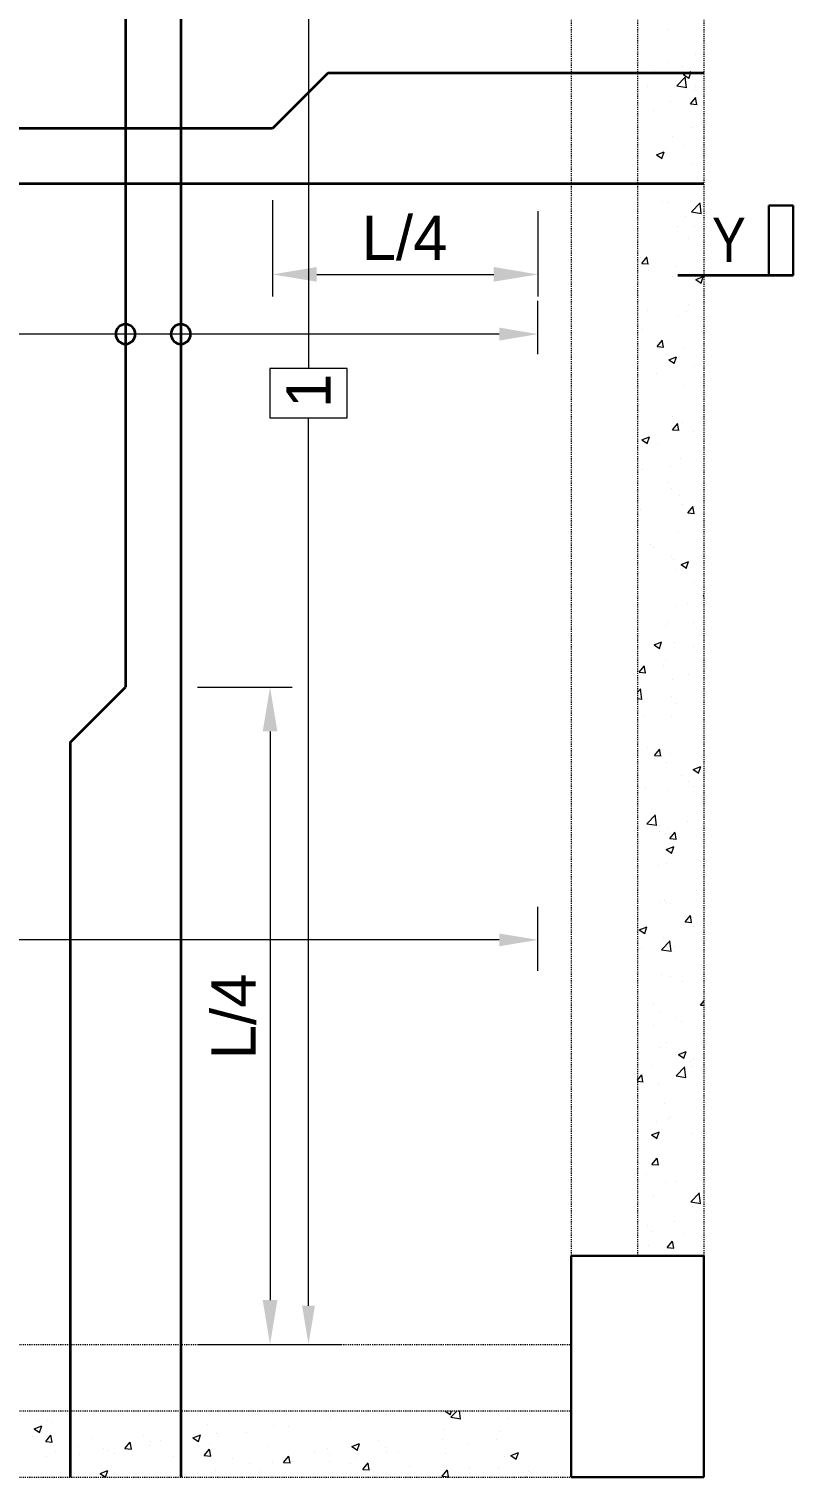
# Model space of a CAD drawing. Extents: x 52891 to 66536, y -48165 to -44533.
# Drawn here: x 65396.3 to 65465.4, y -45018.4 to -44887.4 of the extents above; entities that cross this region are included whole.
import ezdxf

# ---------------------------------------------------------------- set-up
doc = ezdxf.new("R2010")
doc.units = 0
doc.header["$MEASUREMENT"] = 0
doc.linetypes.add('DASHED2', pattern=[9.525, 6.35, -3.175])
doc.linetypes.add('HDR', pattern=[0.36, 0.1, -0.075, 0.11, -0.075])
for name, color, linetype, lineweight in [('beam', 20, 'DASHED2', 13), ('COLUMN', 1, 'Continuous', 40), ('DIM', 8, 'Continuous', 13), ('HA', 250, 'Continuous', 15), ('ROD', 1, 'Continuous', 35), ('WIN', 4, 'Continuous', 13)]:
    doc.layers.add(name, color=color, linetype=linetype, lineweight=lineweight)
doc.layers.add('PEN2', color=1, linetype='Continuous')
doc.styles.add('Arial', font='arial.ttf')
doc.styles.add('Ashraf', font='ARIALN.TTF')
doc.styles.add('DEA', font='arial.ttf')

# ---------------------------------------------------------------- blocks, each defined once
blk = doc.blocks.new('fgfg')
at = {"layer": 'COLUMN', "lineweight": 30}
for p, q in [((506108.63, -55076.11), (506088.63, -55076.11)), ((506088.63, -55076.11), (506088.63, -55088.11)), ((506108.63, -55088.11), (506108.63, -55076.11)), ((506088.63, -55088.11), (506108.63, -55088.11))]:
    blk.add_line(p, q, dxfattribs=at)

msp = doc.modelspace()

# ---------------------------------------------------------------- linework, layer by layer
at = {"layer": 'beam', "linetype": 'HDR', "lineweight": 20, "ltscale": 0.1}
for p, q in [((65445.37, -44776.67, -0.49), (65445.37, -44999.4, -0.49)), ((65457.37, -44776.67, -0.49), (65457.37, -45003.4, -0.49)), ((65343.37, -45006.4, -0.49), (65445.37, -45006.4, -0.49)), ((65343.37, -45018.4, -0.49), (65445.37, -45018.4, -0.49))]:
    msp.add_line(p, q, dxfattribs=at)
at = {"layer": 'DIM', "color": 253, "linetype": 'Continuous', "lineweight": 9}
for p, q in [((65421.62, -44772.17, -2.44), (65421.62, -44918.14, -2.44)), ((65442.37, -44916.86, -2.44), (65442.37, -44912.04, -2.44)), ((65438.87, -44915.04, -2.44), (65392.13, -44915.04, -2.44)), ((65425.13, -44918.14, -2.44), (65418.11, -44918.14, -2.44)), ((65418.11, -44918.14, -2.44), (65418.11, -44922.61, -2.44)), ((65425.13, -44922.61, -2.44), (65425.13, -44918.14, -2.44)), ((65418.11, -44922.61, -2.44), (65425.13, -44922.61, -2.44)), ((65421.62, -45002.9, -2.44), (65421.62, -44922.61, -2.44)), ((65442.37, -44972.62, -2.44), (65442.37, -44966.82, -2.44)), ((65438.87, -44969.82, -2.44), (65372.26, -44969.82, -2.44)), ((65419.09, -45006.4, -2.44), (65424.62, -45006.4, -2.44))]:
    msp.add_line(p, q, dxfattribs=at)
at = {"layer": 'DIM', "color": 252, "lineweight": 9}
for p, q in [((65418.37, -44902.94, -2.44), (65418.37, -44911.64, -2.44)), ((65442.37, -44903.93, -2.44), (65442.37, -44911.64, -2.44)), ((65422.37, -44909.64, -2.44), (65438.37, -44909.64, -2.44)), ((65411.57, -44946.97, -2.44), (65420.14, -44946.97, -2.44)), ((65418.14, -44950.97, -2.44), (65418.14, -45002.4, -2.44)), ((65411.57, -45006.4, -2.44), (65420.14, -45006.4, -2.44))]:
    msp.add_line(p, q, dxfattribs=at)
at = {"layer": 'DIM', "color": 252}
for points in [[(65422.37, -44908.97, -2.44), (65422.37, -44910.3, -2.44), (65418.37, -44909.64, -2.44)], [(65438.37, -44908.97, -2.44), (65438.37, -44910.3, -2.44), (65442.37, -44909.64, -2.44)], [(65417.48, -44950.97, -2.44), (65418.81, -44950.97, -2.44), (65418.14, -44946.97, -2.44)], [(65417.48, -45002.4, -2.44), (65418.81, -45002.4, -2.44), (65418.14, -45006.4, -2.44)]]:
    msp.add_solid(points, dxfattribs=at)
at = {"layer": 'DIM', "color": 253, "linetype": 'Continuous'}
for points in [[(65438.87, -44914.45, -2.44), (65438.87, -44915.62, -2.44), (65442.37, -44915.04, -2.44)], [(65438.87, -44969.24, -2.44), (65438.87, -44970.4, -2.44), (65442.37, -44969.82, -2.44)], [(65421.04, -45002.9, -2.44), (65422.2, -45002.9, -2.44), (65421.62, -45006.4, -2.44)]]:
    msp.add_solid(points, dxfattribs=at)
at = {"layer": 'HA', "ltscale": 0.1}
for p, q in [((65454.19, -44887.53, -0.49), (65454.19, -44887.53, -0.49)), ((65451.44, -44890.46, -0.49), (65451.44, -44890.46, -0.49)), ((65454.19, -44890.47, -0.49), (65454.19, -44890.47, -0.49)), ((65456.63, -44889.71, -0.49), (65456.63, -44889.71, -0.49)), ((65452.91, -44891.18, -0.49), (65452.91, -44891.18, -0.49)), ((65454.94, -44892.6, -0.49), (65455.72, -44891.78, -0.49)), ((65455.41, -44890.85, -0.49), (65455.41, -44890.85, -0.49)), ((65455.54, -44891.56, -0.49), (65456.24, -44891.3, -0.49)), ((65455.54, -44891.56, -0.49), (65456.03, -44891.9, -0.49)), ((65455.81, -44892.74, -0.49), (65455.7, -44891.79, -0.49)), ((65456.02, -44891.91, -0.49), (65456.22, -44891.3, -0.49)), ((65452.24, -44892.64, -0.49), (65452.24, -44892.64, -0.49)), ((65454.94, -44892.6, -0.49), (65455.83, -44892.73, -0.49)), ((65456.51, -44893.04, -0.49), (65456.51, -44893.04, -0.49)), ((65456.58, -44892.66, -0.49), (65456.58, -44892.66, -0.49)), ((65454.35, -44893.98, -0.49), (65454.35, -44893.98, -0.49)), ((65456.16, -44894.22, -0.49), (65456.64, -44893.64, -0.49)), ((65456.16, -44894.22, -0.49), (65456.76, -44894.27, -0.49)), ((65456.57, -44894.3, -0.49), (65456.57, -44894.3, -0.49)), ((65456.74, -44894.28, -0.49), (65456.63, -44893.65, -0.49)), ((65452.78, -44894.8, -0.49), (65452.78, -44894.8, -0.49)), ((65454.57, -44897.16, -0.49), (65454.57, -44897.16, -0.49)), ((65456.39, -44896.37, -0.49), (65456.39, -44896.37, -0.49)), ((65453.1, -44898.82, -0.49), (65453.8, -44898.55, -0.49)), ((65453.59, -44899.16, -0.49), (65453.79, -44898.56, -0.49)), ((65453.94, -44898.24, -0.49), (65453.94, -44898.24, -0.49)), ((65455.59, -44897.95, -0.49), (65455.59, -44897.95, -0.49)), ((65453.1, -44898.82, -0.49), (65453.6, -44899.15, -0.49)), ((65456.27, -44899.69, -0.49), (65456.27, -44899.69, -0.49)), ((65453.65, -44903.06, -0.49), (65453.65, -44903.06, -0.49)), ((65454.16, -44903.13, -0.49), (65454.16, -44903.13, -0.49)), ((65456.15, -44903.02, -0.49), (65456.15, -44903.02, -0.49)), ((65456.26, -44903.99, -0.49), (65457.04, -44903.18, -0.49)), ((65457.14, -44904.14, -0.49), (65457.03, -44903.19, -0.49)), ((65455.75, -44904.4, -0.49), (65455.75, -44904.4, -0.49)), ((65456.26, -44903.99, -0.49), (65457.15, -44904.13, -0.49)), ((65454.99, -44905.3, -0.49), (65454.99, -44905.3, -0.49)), ((65456.02, -44906.35, -0.49), (65456.02, -44906.35, -0.49)), ((65456.55, -44905.33, -0.49), (65456.55, -44905.33, -0.49)), ((65451.66, -44908.14, -0.49), (65451.66, -44908.14, -0.49)), ((65451.76, -44908.64, -0.49), (65452.24, -44908.06, -0.49)), ((65451.76, -44908.64, -0.49), (65452.36, -44908.69, -0.49)), ((65452.34, -44908.7, -0.49), (65452.23, -44908.07, -0.49)), ((65454.87, -44908.92, -0.49), (65454.87, -44908.92, -0.49)), ((65456.99, -44908.36, -0.49), (65456.99, -44908.36, -0.49)), ((65452.36, -44909.25, -0.49), (65452.36, -44909.25, -0.49)), ((65454.54, -44909.83, -0.49), (65454.54, -44909.83, -0.49)), ((65455.9, -44909.68, -0.49), (65455.9, -44909.68, -0.49)), ((65456.64, -44910.09, -0.49), (65457.34, -44909.82, -0.49)), ((65456.64, -44910.09, -0.49), (65457.14, -44910.43, -0.49)), ((65457.12, -44910.44, -0.49), (65457.32, -44909.83, -0.49)), ((65452.24, -44912.86, -0.49), (65452.24, -44912.86, -0.49)), ((65455.78, -44913.01, -0.49), (65455.78, -44913.01, -0.49)), ((65456.02, -44912.36, -0.49), (65456.02, -44912.36, -0.49)), ((65455.05, -44913.47, -0.49), (65455.05, -44913.47, -0.49)), ((65451.82, -44914.59, -0.49), (65451.82, -44914.59, -0.49)), ((65453.15, -44916.16, -0.49), (65453.63, -44915.58, -0.49)), ((65453.73, -44916.22, -0.49), (65453.62, -44915.59, -0.49)), ((65457.16, -44914.82, -0.49), (65457.16, -44914.82, -0.49)), ((65453.15, -44916.16, -0.49), (65453.75, -44916.21, -0.49)), ((65453.39, -44916.31, -0.49), (65453.39, -44916.31, -0.49)), ((65454.13, -44915.79, -0.49), (65454.13, -44915.79, -0.49)), ((65455.66, -44916.34, -0.49), (65455.66, -44916.34, -0.49)), ((65454.21, -44917.35, -0.49), (65454.91, -44917.08, -0.49)), ((65454.21, -44917.35, -0.49), (65454.7, -44917.68, -0.49)), ((65454.69, -44917.69, -0.49), (65454.89, -44917.09, -0.49)), ((65456.52, -44917.99, -0.49), (65456.52, -44917.99, -0.49)), ((65453.06, -44918.56, -0.49), (65453.06, -44918.56, -0.49)), ((65457.08, -44919.42, -0.49), (65457.08, -44919.42, -0.49)), ((65455.54, -44919.67, -0.49), (65455.54, -44919.67, -0.49)), ((65454.45, -44923.36, -0.49), (65454.45, -44923.36, -0.49)), ((65454.51, -44922.49, -0.49), (65454.51, -44922.49, -0.49)), ((65454.54, -44923.68, -0.49), (65455.02, -44923.11, -0.49)), ((65455.12, -44923.74, -0.49), (65455, -44923.11, -0.49)), ((65455.42, -44923, -0.49), (65455.42, -44923, -0.49)), ((65456.95, -44923.03, -0.49), (65456.95, -44923.03, -0.49)), ((65451.77, -44924.6, -0.49), (65452.47, -44924.33, -0.49)), ((65451.77, -44924.6, -0.49), (65452.27, -44924.93, -0.49)), ((65452.26, -44924.94, -0.49), (65452.46, -44924.34, -0.49)), ((65454.54, -44923.68, -0.49), (65455.13, -44923.73, -0.49)), ((65456.45, -44923.89, -0.49), (65456.45, -44923.89, -0.49)), ((65453.22, -44925.01, -0.49), (65453.22, -44925.01, -0.49)), ((65451.82, -44927.31, -0.49), (65451.82, -44927.31, -0.49)), ((65454.32, -44926.98, -0.49), (65454.32, -44926.98, -0.49)), ((65455.29, -44926.33, -0.49), (65455.29, -44926.33, -0.49)), ((65454.1, -44928.46, -0.49), (65454.1, -44928.46, -0.49)), ((65454.46, -44928.98, -0.49), (65454.46, -44928.98, -0.49)), ((65455.17, -44929.65, -0.49), (65455.17, -44929.65, -0.49)), ((65451.69, -44930.92, -0.49), (65451.69, -44930.92, -0.49)), ((65455.48, -44930.42, -0.49), (65455.48, -44930.42, -0.49)), ((65455.92, -44931.2, -0.49), (65456.41, -44930.63, -0.49)), ((65455.92, -44931.2, -0.49), (65456.52, -44931.25, -0.49)), ((65456.51, -44931.26, -0.49), (65456.39, -44930.64, -0.49)), ((65456.5, -44930.65, -0.49), (65456.5, -44930.65, -0.49)), ((65455.05, -44932.98, -0.49), (65455.05, -44932.98, -0.49)), ((65452.51, -44934.09, -0.49), (65452.51, -44934.09, -0.49)), ((65452.85, -44934.37, -0.49), (65452.85, -44934.37, -0.49)), ((65454.48, -44935.15, -0.49), (65454.48, -44935.15, -0.49)), ((65454.62, -44935.43, -0.49), (65454.62, -44935.43, -0.49)), ((65454.93, -44936.31, -0.49), (65454.93, -44936.31, -0.49)), ((65455.31, -44935.87, -0.49), (65456.01, -44935.61, -0.49)), ((65455.31, -44935.87, -0.49), (65455.81, -44936.21, -0.49)), ((65455.79, -44936.22, -0.49), (65455.99, -44935.61, -0.49)), ((65456.53, -44937.48, -0.49), (65456.53, -44937.48, -0.49)), ((65457.31, -44938.72, -0.49), (65457.37, -44938.65, -0.49)), ((65457.31, -44938.72, -0.49), (65457.37, -44938.73, -0.49)), ((65454.81, -44939.64, -0.49), (65454.81, -44939.64, -0.49)), ((65455.86, -44939.39, -0.49), (65455.86, -44939.39, -0.49)), ((65453.9, -44941.42, -0.49), (65453.9, -44941.42, -0.49)), ((65454.07, -44941.12, -0.49), (65454.07, -44941.12, -0.49)), ((65456.4, -44941.09, -0.49), (65456.4, -44941.09, -0.49)), ((65452.88, -44943.13, -0.49), (65453.58, -44942.86, -0.49)), ((65452.88, -44943.13, -0.49), (65453.37, -44943.46, -0.49)), ((65453.36, -44943.47, -0.49), (65453.56, -44942.87, -0.49)), ((65454.69, -44942.97, -0.49), (65454.69, -44942.97, -0.49)), ((65456.47, -44943.32, -0.49), (65456.47, -44943.32, -0.49)), ((65451.53, -44945.62, -0.49), (65452.01, -44945.04, -0.49)), ((65451.53, -44945.62, -0.49), (65452.12, -44945.67, -0.49)), ((65452.11, -44945.68, -0.49), (65451.99, -44945.05, -0.49)), ((65453.77, -44945.04, -0.49), (65453.77, -44945.04, -0.49)), ((65453.91, -44944.5, -0.49), (65453.91, -44944.5, -0.49)), ((65454.56, -44946.3, -0.49), (65454.56, -44946.3, -0.49)), ((65456.02, -44945.85, -0.49), (65456.02, -44945.85, -0.49)), ((65451.37, -44947.42, -0.49), (65451.67, -44947.11, -0.49)), ((65451.37, -44948, -0.49), (65451.78, -44948.06, -0.49)), ((65451.77, -44948.07, -0.49), (65451.66, -44947.12, -0.49)), ((65454.45, -44947.82, -0.49), (65454.45, -44947.82, -0.49)), ((65451.92, -44949.59, -0.49), (65451.92, -44949.59, -0.49)), ((65454.44, -44949.63, -0.49), (65454.44, -44949.63, -0.49)), ((65454.93, -44948.48, -0.49), (65454.93, -44948.48, -0.49)), ((65457.26, -44949.81, -0.49), (65457.26, -44949.81, -0.49)), ((65452.3, -44952.43, -0.49), (65452.3, -44952.43, -0.49)), ((65452.91, -44953.14, -0.49), (65453.4, -44952.57, -0.49)), ((65452.91, -44953.14, -0.49), (65453.51, -44953.19, -0.49)), ((65453.5, -44953.2, -0.49), (65453.38, -44952.57, -0.49)), ((65454.32, -44952.96, -0.49), (65454.32, -44952.96, -0.49)), ((65454.04, -44953.78, -0.49), (65454.04, -44953.78, -0.49)), ((65455.31, -44954.92, -0.49), (65455.31, -44954.92, -0.49)), ((65456.41, -44954.4, -0.49), (65457.11, -44954.13, -0.49)), ((65456.41, -44954.4, -0.49), (65456.91, -44954.74, -0.49)), ((65456.89, -44954.75, -0.49), (65457.1, -44954.14, -0.49)), ((65452.08, -44956.04, -0.49), (65452.08, -44956.04, -0.49)), ((65455.98, -44955.54, -0.49), (65455.98, -44955.54, -0.49)), ((65456.44, -44955.98, -0.49), (65456.44, -44955.98, -0.49)), ((65454.2, -44956.29, -0.49), (65454.2, -44956.29, -0.49)), ((65452.22, -44959.32, -0.49), (65453, -44958.51, -0.49)), ((65453.09, -44959.46, -0.49), (65452.98, -44958.51, -0.49)), ((65452.22, -44959.32, -0.49), (65453.11, -44959.46, -0.49)), ((65453.33, -44960.01, -0.49), (65453.33, -44960.01, -0.49)), ((65453.35, -44959.48, -0.49), (65453.35, -44959.48, -0.49)), ((65454.08, -44959.62, -0.49), (65454.08, -44959.62, -0.49)), ((65454.3, -44960.66, -0.49), (65454.78, -44960.09, -0.49)), ((65454.88, -44960.72, -0.49), (65454.77, -44960.1, -0.49)), ((65455.86, -44959.15, -0.49), (65455.86, -44959.15, -0.49)), ((65453.98, -44961.66, -0.49), (65454.68, -44961.39, -0.49)), ((65454.3, -44960.66, -0.49), (65454.9, -44960.71, -0.49)), ((65454.42, -44960.48, -0.49), (65454.42, -44960.48, -0.49)), ((65454.46, -44962, -0.49), (65454.66, -44961.4, -0.49)), ((65453.98, -44961.66, -0.49), (65454.48, -44961.99, -0.49)), ((65457.01, -44962.6, -0.49), (65457.01, -44962.6, -0.49)), ((65453.23, -44963.1, -0.49), (65453.23, -44963.1, -0.49)), ((65453.96, -44962.94, -0.49), (65453.96, -44962.94, -0.49)), ((65451.38, -44965.12, -0.49), (65451.38, -44965.12, -0.49)), ((65456.72, -44965.34, -0.49), (65456.72, -44965.34, -0.49)), ((65453.49, -44966.46, -0.49), (65453.49, -44966.46, -0.49)), ((65453.84, -44966.27, -0.49), (65453.84, -44966.27, -0.49)), ((65454.01, -44966.45, -0.49), (65454.01, -44966.45, -0.49)), ((65454.38, -44966.54, -0.49), (65454.38, -44966.54, -0.49)), ((65455.69, -44968.18, -0.49), (65456.17, -44967.61, -0.49)), ((65456.27, -44968.25, -0.49), (65456.16, -44967.62, -0.49)), ((65451.54, -44968.91, -0.49), (65452.24, -44968.64, -0.49)), ((65451.54, -44968.91, -0.49), (65452.04, -44969.24, -0.49)), ((65452.03, -44969.25, -0.49), (65452.23, -44968.65, -0.49)), ((65455.69, -44968.18, -0.49), (65456.29, -44968.24, -0.49)), ((65456.41, -44968.64, -0.49), (65456.41, -44968.64, -0.49)), ((65451.75, -44970.49, -0.49), (65451.75, -44970.49, -0.49)), ((65453.55, -44970.72, -0.49), (65454.32, -44969.9, -0.49)), ((65453.71, -44969.6, -0.49), (65453.71, -44969.6, -0.49)), ((65454.42, -44970.86, -0.49), (65454.31, -44969.91, -0.49)), ((65454.73, -44970.42, -0.49), (65454.73, -44970.42, -0.49)), ((65453.55, -44970.72, -0.49), (65454.43, -44970.85, -0.49)), ((65453.59, -44972.93, -0.49), (65453.59, -44972.93, -0.49)), ((65454.39, -44973.14, -0.49), (65454.39, -44973.14, -0.49)), ((65455.44, -44973.6, -0.49), (65455.44, -44973.6, -0.49)), ((65452.78, -44975.53, -0.49), (65452.78, -44975.53, -0.49)), ((65457.08, -44975.71, -0.49), (65457.37, -44975.35, -0.49)), ((65457.08, -44975.71, -0.49), (65457.37, -44975.73, -0.49)), ((65453.47, -44976.26, -0.49), (65453.47, -44976.26, -0.49)), ((65454.89, -44976.88, -0.49), (65454.89, -44976.88, -0.49)), ((65455.31, -44977.22, -0.49), (65455.31, -44977.22, -0.49)), ((65452.81, -44977.54, -0.49), (65452.81, -44977.54, -0.49)), ((65453.35, -44979.59, -0.49), (65453.35, -44979.59, -0.49)), ((65453.98, -44979.11, -0.49), (65453.98, -44979.11, -0.49)), ((65455.08, -44980.18, -0.49), (65455.78, -44979.92, -0.49)), ((65455.08, -44980.18, -0.49), (65455.58, -44980.52, -0.49)), ((65455.56, -44980.53, -0.49), (65455.77, -44979.92, -0.49)), ((65456.13, -44980.84, -0.49), (65456.13, -44980.84, -0.49)), ((65456.47, -44980.66, -0.49), (65456.47, -44980.66, -0.49)), ((65451.37, -44982.5, -0.49), (65451.77, -44982.03, -0.49)), ((65451.87, -44982.66, -0.49), (65451.76, -44982.03, -0.49)), ((65452.68, -44981.16, -0.49), (65452.68, -44981.16, -0.49)), ((65454.87, -44982.11, -0.49), (65455.65, -44981.3, -0.49)), ((65454.87, -44982.11, -0.49), (65455.76, -44982.25, -0.49)), ((65455.75, -44982.26, -0.49), (65455.64, -44981.31, -0.49)), ((65456.38, -44981.3, -0.49), (65456.38, -44981.3, -0.49)), ((65451.37, -44982.61, -0.49), (65451.89, -44982.65, -0.49)), ((65453.23, -44982.92, -0.49), (65453.23, -44982.92, -0.49)), ((65453.84, -44984.6, -0.49), (65453.84, -44984.6, -0.49)), ((65453.11, -44986.25, -0.49), (65453.11, -44986.25, -0.49)), ((65454.18, -44985.95, -0.49), (65454.18, -44985.95, -0.49)), ((65454.36, -44985.8, -0.49), (65454.36, -44985.8, -0.49)), ((65452.65, -44987.44, -0.49), (65453.35, -44987.17, -0.49)), ((65452.65, -44987.44, -0.49), (65453.14, -44987.77, -0.49)), ((65453.13, -44987.78, -0.49), (65453.33, -44987.18, -0.49)), ((65456.29, -44987.3, -0.49), (65456.29, -44987.3, -0.49)), ((65452.68, -44990.12, -0.49), (65453.16, -44989.55, -0.49)), ((65452.68, -44990.12, -0.49), (65453.28, -44990.17, -0.49)), ((65452.98, -44989.58, -0.49), (65452.98, -44989.58, -0.49)), ((65453.26, -44990.18, -0.49), (65453.15, -44989.56, -0.49)), ((65452.19, -44991.04, -0.49), (65452.19, -44991.04, -0.49)), ((65452.86, -44992.9, -0.49), (65452.86, -44992.9, -0.49)), ((65453.95, -44991.77, -0.49), (65453.95, -44991.77, -0.49)), ((65454.89, -44991.66, -0.49), (65454.89, -44991.66, -0.49)), ((65456.2, -44993.51, -0.49), (65456.98, -44992.7, -0.49)), ((65457.07, -44993.65, -0.49), (65456.96, -44992.7, -0.49)), ((65456.2, -44993.51, -0.49), (65457.09, -44993.65, -0.49)), ((65456.35, -44993.97, -0.49), (65456.35, -44993.97, -0.49)), ((65454.76, -44995.28, -0.49), (65454.76, -44995.28, -0.49)), ((65452.26, -44995.61, -0.49), (65452.26, -44995.61, -0.49)), ((65452.74, -44996.23, -0.49), (65452.74, -44996.23, -0.49)), ((65455.58, -44996.37, -0.49), (65455.58, -44996.37, -0.49)), ((65452.35, -44997.49, -0.49), (65452.35, -44997.49, -0.49)), ((65454.07, -44997.64, -0.49), (65454.55, -44997.07, -0.49)), ((65454.07, -44997.64, -0.49), (65454.66, -44997.7, -0.49)), ((65454.65, -44997.71, -0.49), (65454.53, -44997.08, -0.49)), ((65454.34, -44998.47, -0.49), (65454.34, -44998.47, -0.49)), ((65403.24, -45012.5, -0.49), (65403.24, -45012.5, -0.49)), ((65403.55, -45012.42, -0.49), (65403.55, -45012.42, -0.49)), ((65404.27, -45012.44, -0.49), (65404.27, -45012.44, -0.49)), ((65433.95, -45012.42, -0.49), (65434, -45012.4, -0.49)), ((65433.95, -45012.42, -0.49), (65434.44, -45012.75, -0.49)), ((65434.43, -45012.76, -0.49), (65434.55, -45012.4, -0.49)), ((65434.5, -45012.99, -0.49), (65435.07, -45012.4, -0.49)), ((65435.38, -45013.13, -0.49), (65435.29, -45012.4, -0.49)), ((65396.8, -45014.04, -0.49), (65397.5, -45013.77, -0.49)), ((65397.23, -45013.25, -0.49), (65397.23, -45013.25, -0.49)), ((65397.28, -45014.38, -0.49), (65397.49, -45013.78, -0.49)), ((65398.04, -45013.25, -0.49), (65398.04, -45013.25, -0.49)), ((65398.44, -45013.44, -0.49), (65398.44, -45013.44, -0.49)), ((65412.5, -45013.64, -0.49), (65412.5, -45013.64, -0.49)), ((65418.33, -45012.64, -0.49), (65418.33, -45012.64, -0.49)), ((65418.5, -45013.74, -0.49), (65418.5, -45013.74, -0.49)), ((65419.81, -45013.87, -0.49), (65419.81, -45013.87, -0.49)), ((65423.63, -45013.03, -0.49), (65423.63, -45013.03, -0.49)), ((65426.13, -45013.04, -0.49), (65426.13, -45013.04, -0.49)), ((65428.63, -45012.71, -0.49), (65428.63, -45012.71, -0.49)), ((65434.5, -45012.99, -0.49), (65435.39, -45013.13, -0.49)), ((65439.64, -45013.13, -0.49), (65439.64, -45013.13, -0.49)), ((65396.66, -45014.73, -0.49), (65396.66, -45014.73, -0.49)), ((65396.8, -45014.04, -0.49), (65397.3, -45014.37, -0.49)), ((65397.85, -45015.19, -0.49), (65398.33, -45014.61, -0.49)), ((65397.85, -45015.19, -0.49), (65398.45, -45015.24, -0.49)), ((65398.43, -45015.25, -0.49), (65398.32, -45014.62, -0.49)), ((65402, -45014.95, -0.49), (65402, -45014.95, -0.49)), ((65406.66, -45014.64, -0.49), (65406.66, -45014.64, -0.49)), ((65407.34, -45015.18, -0.49), (65407.34, -45015.18, -0.49)), ((65408.25, -45015.13, -0.49), (65408.25, -45015.13, -0.49)), ((65411.17, -45014.84, -0.49), (65411.87, -45014.57, -0.49)), ((65411.17, -45014.84, -0.49), (65411.67, -45015.18, -0.49)), ((65411.66, -45015.18, -0.49), (65411.86, -45014.58, -0.49)), ((65413.3, -45014.49, -0.49), (65413.3, -45014.49, -0.49)), ((65413.52, -45014.7, -0.49), (65413.52, -45014.7, -0.49)), ((65416.03, -45014.37, -0.49), (65416.03, -45014.37, -0.49)), ((65427.98, -45015.13, -0.49), (65427.98, -45015.13, -0.49)), ((65433.75, -45014.97, -0.49), (65433.75, -45014.97, -0.49)), ((65433.81, -45014.13, -0.49), (65433.81, -45014.13, -0.49)), ((65438.61, -45015, -0.49), (65438.61, -45015, -0.49)), ((65438.89, -45014.27, -0.49), (65438.89, -45014.27, -0.49)), ((65398.77, -45016.07, -0.49), (65398.77, -45016.07, -0.49)), ((65400.83, -45015.64, -0.49), (65400.83, -45015.64, -0.49)), ((65400.92, -45016.36, -0.49), (65400.92, -45016.36, -0.49)), ((65403.12, -45015.83, -0.49), (65403.12, -45015.83, -0.49)), ((65403.42, -45016.03, -0.49), (65403.42, -45016.03, -0.49)), ((65404.11, -45016.3, -0.49), (65404.11, -45016.3, -0.49)), ((65405.02, -45015.82, -0.49), (65405.5, -45015.24, -0.49)), ((65405.02, -45015.82, -0.49), (65405.62, -45015.87, -0.49)), ((65405.6, -45015.88, -0.49), (65405.49, -45015.25, -0.49)), ((65407.21, -45015.53, -0.49), (65407.21, -45015.53, -0.49)), ((65412.19, -45016.44, -0.49), (65412.67, -45015.87, -0.49)), ((65412.19, -45016.44, -0.49), (65412.79, -45016.5, -0.49)), ((65412.78, -45016.51, -0.49), (65412.66, -45015.88, -0.49)), ((65412.68, -45015.4, -0.49), (65412.68, -45015.4, -0.49)), ((65418.02, -45015.63, -0.49), (65418.02, -45015.63, -0.49)), ((65419.37, -45017.07, -0.49), (65419.85, -45016.5, -0.49)), ((65422.15, -45016.14, -0.49), (65422.15, -45016.14, -0.49)), ((65423.36, -45015.86, -0.49), (65423.36, -45015.86, -0.49)), ((65423.51, -45016.36, -0.49), (65423.51, -45016.36, -0.49)), ((65425.54, -45015.64, -0.49), (65426.24, -45015.37, -0.49)), ((65425.54, -45015.64, -0.49), (65426.04, -45015.98, -0.49)), ((65426.03, -45015.99, -0.49), (65426.23, -45015.38, -0.49)), ((65428.56, -45015.72, -0.49), (65428.56, -45015.72, -0.49)), ((65428.69, -45016.08, -0.49), (65428.69, -45016.08, -0.49)), ((65429.79, -45016.16, -0.49), (65429.79, -45016.16, -0.49)), ((65434.03, -45016.31, -0.49), (65434.03, -45016.31, -0.49)), ((65436.11, -45015.33, -0.49), (65436.11, -45015.33, -0.49)), ((65439.91, -45016.44, -0.49), (65440.62, -45016.17, -0.49)), ((65439.91, -45016.44, -0.49), (65440.41, -45016.78, -0.49)), ((65440.4, -45016.79, -0.49), (65440.6, -45016.18, -0.49)), ((65397.92, -45016.58, -0.49), (65397.92, -45016.58, -0.49)), ((65402.77, -45018.07, -0.49), (65403.47, -45017.8, -0.49)), ((65403.26, -45018.4, -0.49), (65403.46, -45017.81, -0.49)), ((65409.45, -45016.52, -0.49), (65409.45, -45016.52, -0.49)), ((65414.79, -45016.75, -0.49), (65414.79, -45016.75, -0.49)), ((65416.31, -45017.14, -0.49), (65416.31, -45017.14, -0.49)), ((65418.37, -45017.07, -0.49), (65418.37, -45017.07, -0.49)), ((65419.37, -45017.07, -0.49), (65419.96, -45017.12, -0.49)), ((65419.95, -45017.13, -0.49), (65419.83, -45016.51, -0.49)), ((65420.13, -45016.97, -0.49), (65420.13, -45016.97, -0.49)), ((65423.5, -45016.99, -0.49), (65423.5, -45016.99, -0.49)), ((65425.46, -45017.2, -0.49), (65425.46, -45017.2, -0.49)), ((65426, -45016.66, -0.49), (65426, -45016.66, -0.49)), ((65426.54, -45017.7, -0.49), (65427.02, -45017.12, -0.49)), ((65426.54, -45017.7, -0.49), (65427.14, -45017.75, -0.49)), ((65427.12, -45017.76, -0.49), (65427.01, -45017.13, -0.49)), ((65430.8, -45017.42, -0.49), (65430.8, -45017.42, -0.49)), ((65433.71, -45018.33, -0.49), (65434.19, -45017.75, -0.49)), ((65434.29, -45018.39, -0.49), (65434.18, -45017.76, -0.49)), ((65436.14, -45017.65, -0.49), (65436.14, -45017.65, -0.49)), ((65438.77, -45017.6, -0.49), (65438.77, -45017.6, -0.49)), ((65439.37, -45016.53, -0.49), (65439.37, -45016.53, -0.49)), ((65402.77, -45018.07, -0.49), (65403.26, -45018.4, -0.49)), ((65410.48, -45018.14, -0.49), (65410.48, -45018.14, -0.49)), ((65413.18, -45017.82, -0.49), (65413.18, -45017.82, -0.49)), ((65413.4, -45018.32, -0.49), (65413.4, -45018.32, -0.49)), ((65417.18, -45017.82, -0.49), (65417.18, -45017.82, -0.49)), ((65433.63, -45018.3, -0.49), (65433.63, -45018.3, -0.49)), ((65433.71, -45018.33, -0.49), (65434.31, -45018.38, -0.49)), ((65441.35, -45018.4, -0.49), (65441.37, -45018.38, -0.49)), ((65441.35, -45018.4, -0.49), (65441.35, -45018.39, -0.49)), ((65441.48, -45017.88, -0.49), (65441.48, -45017.88, -0.49))]:
    msp.add_line(p, q, dxfattribs=at)
at = {"layer": 'ROD', "ltscale": 2}
for p, q in [((65410.07, -44756.67, -2.44), (65410.07, -45018.4, -2.44)), ((65405.07, -44828.1, -0.49), (65405.07, -44946.97, -0.49)), ((65423.37, -44891.44, -0.49), (65418.37, -44896.44, -0.49)), ((65457.37, -44891.44, -1.18), (65423.37, -44891.44, -0.49)), ((65418.37, -44896.44, -0.49), (65370.37, -44896.44, -0.49)), ((65457.37, -44901.44, -2.44), (65331.37, -44901.44, -2.44)), ((65400.07, -44951.97, -0.49), (65405.07, -44946.97, -0.49)), ((65400.07, -44951.97, -0.49), (65400.07, -45018.4, -2.16))]:
    msp.add_line(p, q, dxfattribs=at)
at = {"layer": 'ROD', "color": 3, "lineweight": 30}
for p, q in [((65463.25, -44909.73, -4.54), (65463.25, -44903.4, -4.54)), ((65463.25, -44903.4, -4.54), (65465.44, -44903.4, -4.54)), ((65465.44, -44903.4, -4.54), (65465.44, -44909.73, -4.54)), ((65465.44, -44909.73, -4.54), (65463.25, -44909.73, -4.54))]:
    msp.add_line(p, q, dxfattribs=at)
at = {"layer": 'ROD', "color": 2}
msp.add_line((65465.44, -44909.73, -4.54), (65455.01, -44909.73, -4.54), dxfattribs=at)
at = {"layer": 'ROD', "color": 4, "ltscale": 0.5}
for centre, start, end in [((65405.07, -44915.04, -2.44), 0, 180), ((65410.07, -44915.04, -2.44), 0, 180), ((65405.07, -44915.04, -2.44), 180, 0), ((65410.07, -44915.04, -2.44), 180, 0)]:
    msp.add_arc(centre, 0.887, start, end, dxfattribs=at)
at = {"layer": 'WIN', "linetype": 'HDR', "lineweight": 20, "ltscale": 0.1}
for p, q in [((65451.37, -44776.67, -0.49), (65451.37, -44998.4, -0.49)), ((65343.37, -45012.4, -0.49), (65445.37, -45012.4, -0.49))]:
    msp.add_line(p, q, dxfattribs=at)

# ---------------------------------------------------------------- block references
at = {"layer": 'PEN2', "rotation": 90}
msp.add_blockref('fgfg', (10369.26, -551107.03, -0.49), dxfattribs=at)

# ---------------------------------------------------------------- texts
at = {"layer": 'DIM'}
for s, style, p in [('L/4', 'Arial', (65426.42, -44908.33, -2.44)), ('Y', 'Ashraf', (65458.12, -44908.51, -4.54))]:
    msp.add_text(s, height=4, dxfattribs=dict(at, style=style)).set_placement(p)
at = {"layer": 'DIM', "color": 32, "style": 'DEA'}
msp.add_text('1', height=4, rotation=90, dxfattribs=at).set_placement((65423.62, -44921.72, -2.44))
at = {"layer": 'DIM', "style": 'Arial'}
msp.add_text('L/4', height=4, rotation=90, dxfattribs=at).set_placement((65416.84, -44980.63, -2.44))

doc.saveas('drawing.dxf')
